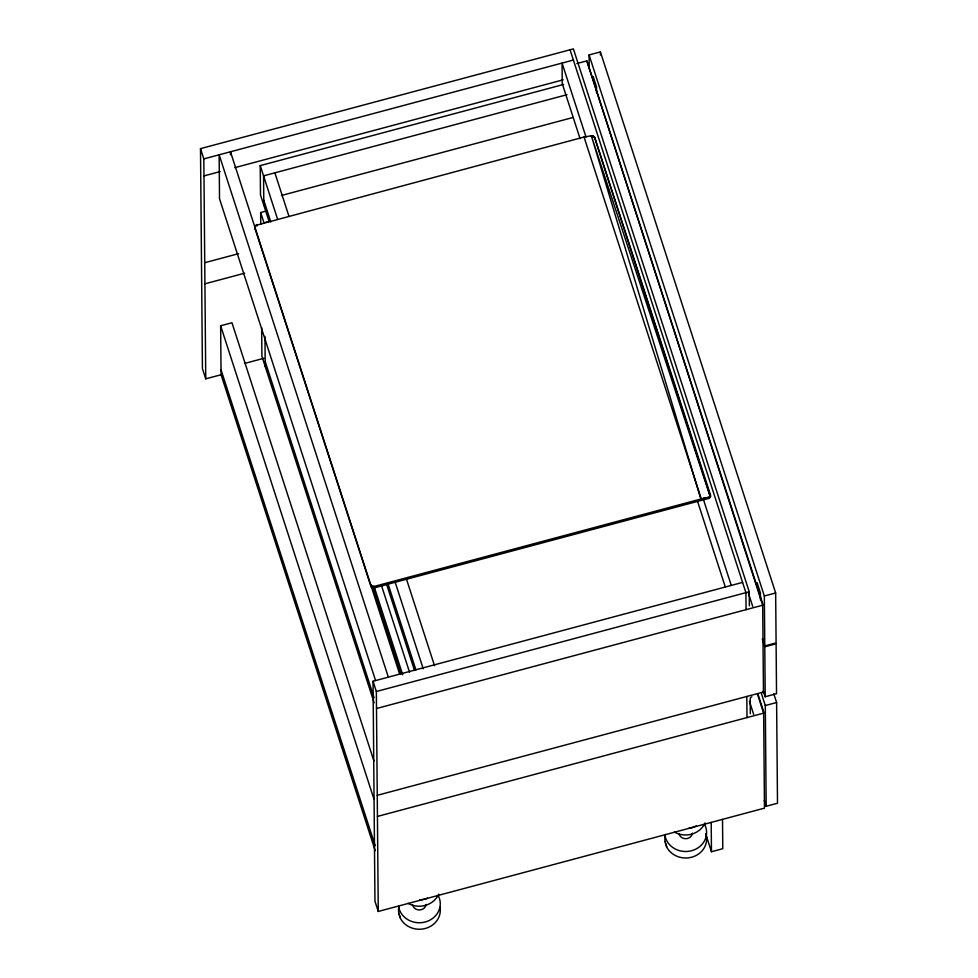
<?xml version="1.0" encoding="UTF-8"?>
<svg xmlns="http://www.w3.org/2000/svg" width="978" height="978" viewBox="0 0 978 978"><rect width="100%" height="100%" fill="white"/><g stroke="black" fill="none" stroke-linecap="round" stroke-linejoin="round"><path stroke-width="1.47" d="M591.323 136.541L591.335 135.759L592.57 135.771L594.514 137.116L710.334 496.359L708.561 498.45L374.293 587.864L371.921 587.521L370.845 586.164L255.185 229.084L255.564 225.466L584.037 137.018L591.959 135.697L594.758 137.653L710.419 494.734L710.346 496.983L709.405 497.692M708.561 498.45L708.561 497.668L709.649 497.888L710.419 494.734M255.564 225.466L255.172 227.617M710.529 495.87L710.346 496.983L591.335 135.759L701.275 500.394M710.505 495.846L709.857 497.337M750.273 698.096L750.297 713.757M593.157 135.966L594.159 137.25L592.57 135.771L591.959 136.443L591.959 135.697L592.582 136.468L593.157 135.966L594.636 137.678M750.603 697.656L751.825 696.801M221.957 374.513L205.747 378.841L202.422 368.596L200.502 148.644L573.389 48.9L749.234 591.763L749.356 605.834M589.196 68.558L589.074 54.951L600.394 51.92L775.652 592.974L776.092 642.901L764.772 645.932L762.424 638.671M205.747 378.841L203.827 158.901L573.389 60.049M576.861 63.558L586.849 60.88L762.693 603.744L763.476 693.488M203.974 175.906L220.172 171.578M234.891 167.641L563.23 79.805M268.974 221.138L260.49 194.928L260.234 165.612L563.707 84.426M567.02 94.683L263.559 175.857L263.815 205.184M281.444 195.478L573.132 117.446M260.747 224.255L260.649 212.532L266.542 210.955M265.38 222.409L269.855 221.211M204.732 262.715L238.595 253.657M204.915 283.828L244.671 273.192M375.222 850.677L221.065 374.745L220.637 325.772L231.957 322.752L373.902 760.945M244.622 363.449L263.803 358.315M370.845 586.164L370.833 584.697L371.909 586.054L374.281 586.397L701.263 498.927L710.04 496.812L710.052 497.472M757.987 694.246L763.635 711.666L764.478 808.146L378.266 911.459L374.953 901.203L373.034 681.25L742.583 582.399M378.266 911.459L376.347 691.507L749.234 591.763M764.772 645.932L764.344 595.993L775.652 592.974M376.506 708.512L762.706 605.211L586.849 60.88M765.212 696.739L764.784 646.813L776.104 643.781L776.532 693.708L765.212 696.739L763.341 690.933M377.264 795.322L763.463 692.021M776.618 702.51L777.498 803.244L766.177 806.263L765.297 705.529L776.618 702.51L773.794 693.805M377.447 816.434L763.647 713.133L757.534 694.258M705.823 834.307L711.458 851.728L722.779 848.696L722.522 819.368M584.037 137.018L701.263 498.927L709.148 497.484M701.263 498.927L708.561 497.668M589.074 54.951L764.344 595.993M757.094 582.619L760.407 592.876L760.481 600.199M748.463 593.353L752.705 606.421M762.437 639.551L764.784 646.813M570.064 49.792L745.908 592.656L746.055 609.661M586.03 137.079L562.069 63.069L562.24 83.607L580.101 138.742M703.537 499.819L731.263 585.431M761.532 693.928L765.297 705.529M697.607 501.482L725.334 587.093M749.405 701.275L753.647 714.331M764.295 800.469L766.177 806.263M665.101 841.875L666.641 846.63L665.529 843.183M274.879 172.837L288.962 216.321M406.359 578.768L434.538 665.749M260.234 165.612L277.642 219.353M395.039 581.788L423.217 668.781M263.767 200.197L270.808 221.945M387.74 582.937L415.919 669.918M386.848 585.027L414.55 670.553M260.649 212.532L263.962 222.788M381.371 585.223L409.537 672.204M374.537 587.815L402.716 674.796M372.704 587.008L400.87 673.989M399.66 674.135L230.466 151.773L230.49 154.805M388.339 677.155L219.145 154.805L219.524 198.791L375.564 680.517M200.502 148.644L203.827 158.901M373.034 681.25L376.347 691.507M265.172 361.493L374.122 697.84M374.171 702.827L261.896 356.224L261.652 327.654M220.637 325.772L373.853 798.794M398.755 913.122L400.295 917.877L399.183 914.43M221.016 369.77L375.185 845.689M710.334 496.359L710.346 496.983M746.813 696.47L746.996 717.583M711.202 822.4L711.458 851.728M600.394 51.92L600.431 54.939M596.543 92.665L596.482 86.797L593.169 76.553L593.194 79.487M374.281 586.397L374.293 587.864M373.645 586.494L373.657 587.961M373.034 586.47L373.046 587.937M372.447 586.311L372.459 587.778M371.909 586.054L371.921 587.521M371.457 585.688L371.469 587.155M371.09 585.235L371.102 586.702M264.952 336.408L265.221 366.481M257.055 224.488L257.067 225.955M255.27 225.955L255.282 227.422M255.099 226.48L255.185 229.084M592.57 135.771L592.582 136.468M426.102 904.454A6.809 6.174 -0.5 0 1 419.489 909.956A6.809 6.174 -0.5 0 1 412.606 904.748M440.051 907.254A20.941 18.973 -0.5 0 1 425.283 928.477A20.941 18.973 -0.5 0 1 400.198 917.926M438.474 896.068A20.941 18.973 -0.5 0 1 425.234 921.985A20.941 18.973 -0.5 0 1 398.645 906.728M398.779 913.11A20.88 18.924 -0.5 0 1 399.085 905.701M438.694 894.124A20.941 18.973 -0.5 0 1 408.022 903.33M427.582 898.207A20.941 18.973 -0.5 0 1 419.66 899.833M692.448 833.207A6.809 6.174 -0.5 0 1 685.835 838.708A6.809 6.174 -0.5 0 1 678.952 833.5M705.786 833.574A20.941 18.973 -0.5 0 1 692.937 856.838A20.941 18.973 -0.5 0 1 666.544 846.679M704.82 824.821A20.941 18.973 -0.5 0 1 691.58 850.738A20.941 18.973 -0.5 0 1 664.991 835.481M665.126 841.862A20.88 18.924 -0.5 0 1 665.419 834.454M705.04 822.877A20.941 18.973 -0.5 0 1 674.355 832.082M696.348 825.811A20.941 18.973 -0.5 0 1 688.72 828.354"/></g></svg>
